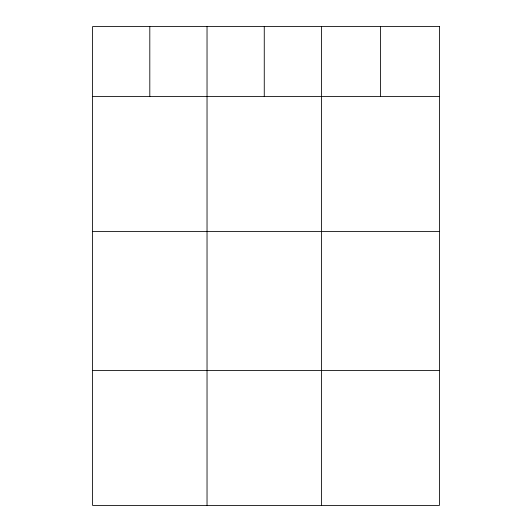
<?xml version="1.0" encoding="UTF-8"?>
<svg xmlns="http://www.w3.org/2000/svg" width="532" height="532" viewBox="0 0 532 532"><rect width="100%" height="100%" fill="white"/><g stroke="black" fill="none" stroke-linecap="round" stroke-linejoin="round"><path stroke-width="0.8" d="M92.568 96.585L439.432 96.585M92.568 231.493L439.432 231.493M92.568 370.491L439.432 370.491M380.466 26.6L380.466 96.585M321.501 26.6L321.501 505.4M264.264 26.6L264.264 96.585M207.034 26.6L207.034 505.4M149.805 26.6L149.805 96.585M439.432 26.6L92.568 26.6L92.568 505.4L439.432 505.4L439.432 26.6"/></g></svg>
